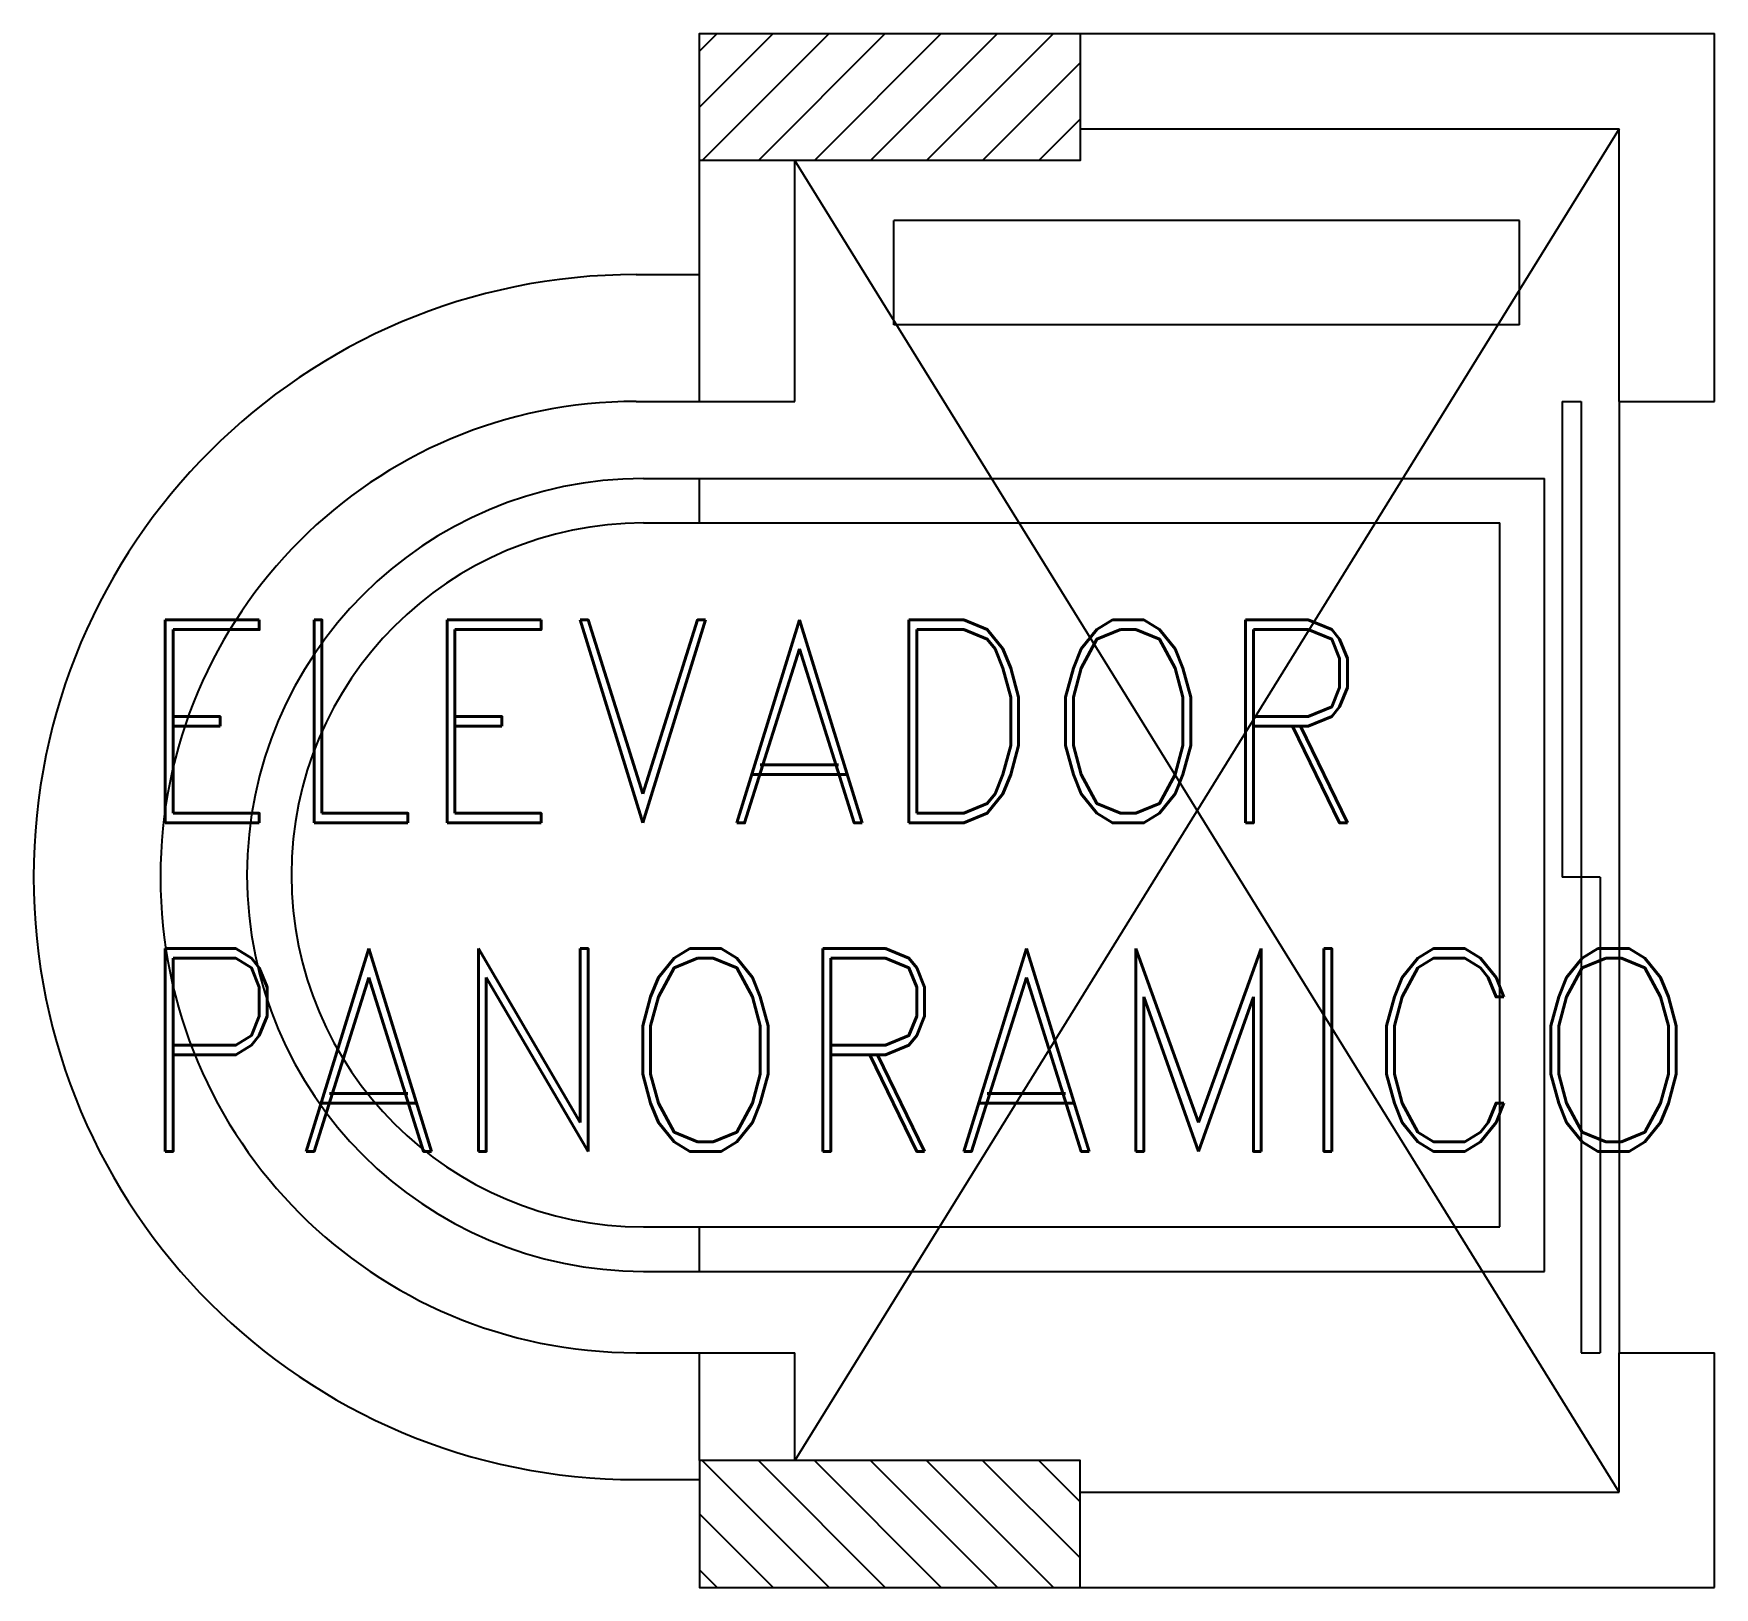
# Model space of a CAD drawing. Extents: x 0.2 to 2.85, y 0.04 to 2.49.
import ezdxf

# ---------------------------------------------------------------- set-up
doc = ezdxf.new("R2010")
doc.units = 0
doc.header["$MEASUREMENT"] = 0
doc.layers.get('0').update_dxf_attribs({"linetype": 'CONTINUOUS'})
for name, color, linetype in [('ALVENARIA', 7, 'CONTINUOUS'), ('HACHURAS', 5, 'CONTINUOUS'), ('PILARES', 3, 'CONTINUOUS'), ('TEXTO', 1, 'CONTINUOUS'), ('TRACONIVEL', 6, 'CONTINUOUS')]:
    doc.layers.add(name, color=color, linetype=linetype)
doc.styles.add('ROMAND', font='romand', dxfattribs={"width": 0.9, "height": 0.5})

# ---------------------------------------------------------------- blocks, each defined once
blk = doc.blocks.new('*X0')
at = {"color": 0}
for p, q in [((57.775, 37.5341), (57.8909, 37.65)), ((57.775, 37.6225), (57.8025, 37.65)), ((57.7793, 37.45), (57.9793, 37.65)), ((57.8677, 37.45), (58.0677, 37.65)), ((57.9561, 37.45), (58.1561, 37.65)), ((58.0445, 37.45), (58.2445, 37.65)), ((58.1329, 37.45), (58.3329, 37.65)), ((58.2213, 37.45), (58.375, 37.6037)), ((58.3097, 37.45), (58.375, 37.5153))]:
    blk.add_line(p, q, dxfattribs=at)

msp = doc.modelspace()

# ---------------------------------------------------------------- linework, layer by layer
at = {"layer": 'ALVENARIA'}
for p, q in [((1.8538, 2.4929), (2.8538, 2.4929)), ((2.8538, 1.9129), (2.8538, 2.4929)), ((1.8538, 2.3429), (2.7038, 2.3429)), ((2.7038, 1.9129), (2.7038, 2.3429)), ((1.2538, 2.1129), (1.2538, 2.2929)), ((1.4038, 1.9129), (1.4038, 2.2929)), ((1.2538, 1.9129), (1.2538, 2.1129)), ((1.2538, 1.9129), (1.4038, 1.9129)), ((2.7038, 1.9129), (2.8538, 1.9129)), ((1.2538, 0.4129), (1.4038, 0.4129)), ((1.2538, 0.2429), (1.2538, 0.4129)), ((1.4038, 0.2429), (1.4038, 0.4129)), ((2.7038, 0.1929), (2.7038, 0.4129)), ((2.7038, 0.4129), (2.8538, 0.4129)), ((2.8538, 0.0429), (2.8538, 0.4129)), ((1.8538, 0.1929), (2.7038, 0.1929)), ((1.8538, 0.0429), (2.8538, 0.0429))]:
    msp.add_line(p, q, dxfattribs=at)
at = {"layer": 'HACHURAS'}
for p, q in [((1.1538, 2.1129), (1.2538, 2.1129)), ((1.1538, 1.9129), (1.2538, 1.9129)), ((1.1652, 1.7912), (1.2538, 1.7912)), ((1.1652, 1.7212), (1.2538, 1.7212)), ((1.1652, 0.6112), (1.2538, 0.6112)), ((1.1652, 0.5412), (1.2538, 0.5412)), ((1.1538, 0.4129), (1.2538, 0.4129)), ((1.1538, 0.2129), (1.2538, 0.2129))]:
    msp.add_line(p, q, dxfattribs=at)
for points in [[(1.1538, 2.1129, 1), (1.1538, 0.2129, 1)], [(1.1538, 1.9129, 1), (1.1538, 0.4129, 1)], [(1.1652, 1.7912, 1), (1.1652, 0.5412, -1)], [(1.1652, 1.7212, 1), (1.1652, 0.6112, 1)]]:
    msp.add_lwpolyline(points, format="xyb", dxfattribs=at)
at = {"layer": 'PILARES'}
for points in [[(1.2538, 2.4679), (1.2538, 2.4929), (1.8538, 2.4929), (1.8538, 2.2929), (1.2538, 2.2929)], [(1.2538, 0.0679), (1.2538, 0.0429), (1.8538, 0.0429), (1.8538, 0.2429), (1.2538, 0.2429)]]:
    msp.add_lwpolyline(points, close=True, dxfattribs=at)
at = {"layer": 'TRACONIVEL'}
for p, q in [((2.7038, 2.3429), (1.4038, 0.2429)), ((2.7038, 0.1929), (1.4038, 2.2929)), ((2.6138, 1.9129), (2.6138, 1.1629)), ((2.6138, 1.9129), (2.6438, 1.9129)), ((2.6438, 1.9129), (2.6438, 0.4129)), ((2.7038, 1.9129), (2.7038, 0.4129)), ((2.6738, 1.1629), (2.6138, 1.1629)), ((2.6738, 1.1629), (2.6738, 0.4129)), ((2.6438, 0.4129), (2.6738, 0.4129))]:
    msp.add_line(p, q, dxfattribs=at)
at = {"layer": 'TRACONIVEL', "color": 2}
for p, q in [((2.5464, 2.1982), (1.5599, 2.1982)), ((1.5599, 2.0338), (1.5599, 2.1982)), ((2.5464, 2.0338), (2.5464, 2.1982)), ((2.5464, 2.0338), (1.5599, 2.0338)), ((1.2538, 1.7912), (2.5857, 1.7912)), ((1.2538, 1.7212), (1.2538, 1.7912)), ((2.5857, 0.5412), (2.5857, 1.7912)), ((1.2538, 1.7212), (2.5157, 1.7212)), ((2.5157, 0.6112), (2.5157, 1.7212)), ((1.2538, 0.6112), (2.5157, 0.6112)), ((1.2538, 0.5412), (1.2538, 0.6112)), ((1.2538, 0.5412), (2.5857, 0.5412))]:
    msp.add_line(p, q, dxfattribs=at)

# ---------------------------------------------------------------- block references
at = {"layer": 'PILARES'}
msp.add_blockref('*X0', (-56.5212, -35.1571), dxfattribs=at)
at = {"layer": 'PILARES', "xscale": -1, "rotation": 180}
msp.add_blockref('*X0', (-56.5212, 37.6929), dxfattribs=at)

# ---------------------------------------------------------------- texts
at = {"layer": 'TEXTO', "style": 'ROMAND', "width": 0.9}
for s, p in [('ELEVADOR', (0.362, 1.2483)), ('PANORAMICO', (0.362, 0.7302))]:
    msp.add_text(s, height=0.32, dxfattribs=at).set_placement(p)

doc.saveas('drawing.dxf')
